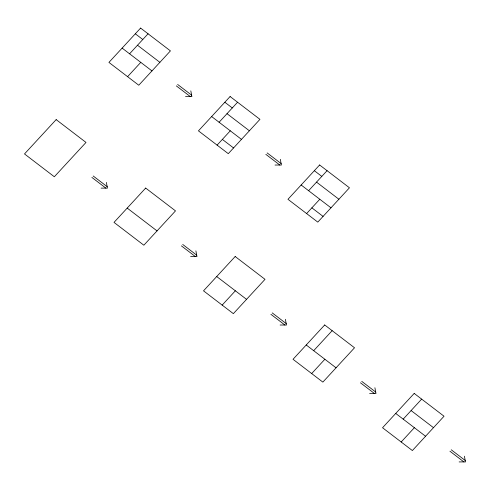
<?xml version="1.0" encoding="UTF-8"?>
<svg xmlns="http://www.w3.org/2000/svg" width="490" height="490" viewBox="0 0 490 490"><rect width="100%" height="100%" fill="white"/><g stroke="black" fill="none" stroke-linecap="round" stroke-linejoin="round"><path stroke-width="0.73" d="M129.587 53.808L148.06 33.785M127.584 76.667L140.777 62.365M219.097 122.255L237.564 102.232M217.095 145.114L230.288 130.812M308.608 190.708L327.075 170.679M222.166 305.099L235.359 290.797M306.599 213.567L319.792 199.258M313.68 350.693L332.153 330.67M311.677 373.552L324.87 359.25M403.19 419.14L421.657 399.117M401.181 441.998L414.375 427.697M185.532 96.585L191.896 96.579L190.806 90.864M275.037 165.038L281.407 165.026L280.317 159.317M101.093 188.123L107.463 188.117L106.373 182.403M190.604 256.576L196.974 256.564L195.884 250.856M280.115 325.023L286.485 325.017L285.388 319.302M369.625 393.47L375.989 393.464L374.899 387.749M459.13 461.923L465.5 461.911L464.41 456.202M135.32 33.798L142.78 39.506M224.83 102.251L232.291 107.953M314.341 170.698L321.801 176.4M137.5 45.227L159.881 62.34M227.011 113.674L249.392 130.787M316.522 182.121L338.896 199.234M177.637 84.458L191.627 95.152M267.148 152.905L281.138 163.599M176.32 85.885L190.304 96.579M265.831 154.338L279.815 165.032M122.126 48.106L151.967 70.921M211.637 116.553L241.472 139.368M301.148 185L330.983 207.815M222.368 139.393L233.559 147.949M311.879 207.846L323.069 216.396M411.104 410.559L433.485 427.672M93.204 175.99L107.194 186.69M182.715 244.443L196.698 255.137M272.226 312.889L286.209 323.584M361.73 381.343L375.72 392.037M451.241 449.789L465.224 460.484M91.887 177.423L105.871 188.117M181.392 245.87L195.381 256.57M270.903 314.323L284.892 325.017M360.413 382.77L374.397 393.464M449.924 451.216L463.908 461.917M127.204 208.091L157.039 230.906M216.709 276.538L246.55 299.353M306.219 344.985L336.054 367.806M395.73 413.438L425.565 436.253M56.16 119.615L24.5 153.94L54.335 176.761L86.001 142.431L56.16 119.615M140.599 28.077L108.933 62.408L138.774 85.223L170.434 50.893L140.599 28.077M145.671 188.062L114.011 222.393L143.846 245.208L175.506 210.884L145.671 188.062M230.11 96.53L198.444 130.855L228.279 153.67L259.945 119.346L230.11 96.53M235.182 256.515L203.515 290.839L233.356 313.655L265.017 279.331L235.182 256.515M319.615 164.977L287.955 199.301L317.79 222.117L349.456 187.793L319.615 164.977M324.692 324.962L293.026 359.293L322.861 382.108L354.527 347.777L324.692 324.962M414.197 393.415L382.537 427.739L412.372 450.555L444.038 416.231L414.197 393.415"/></g></svg>
